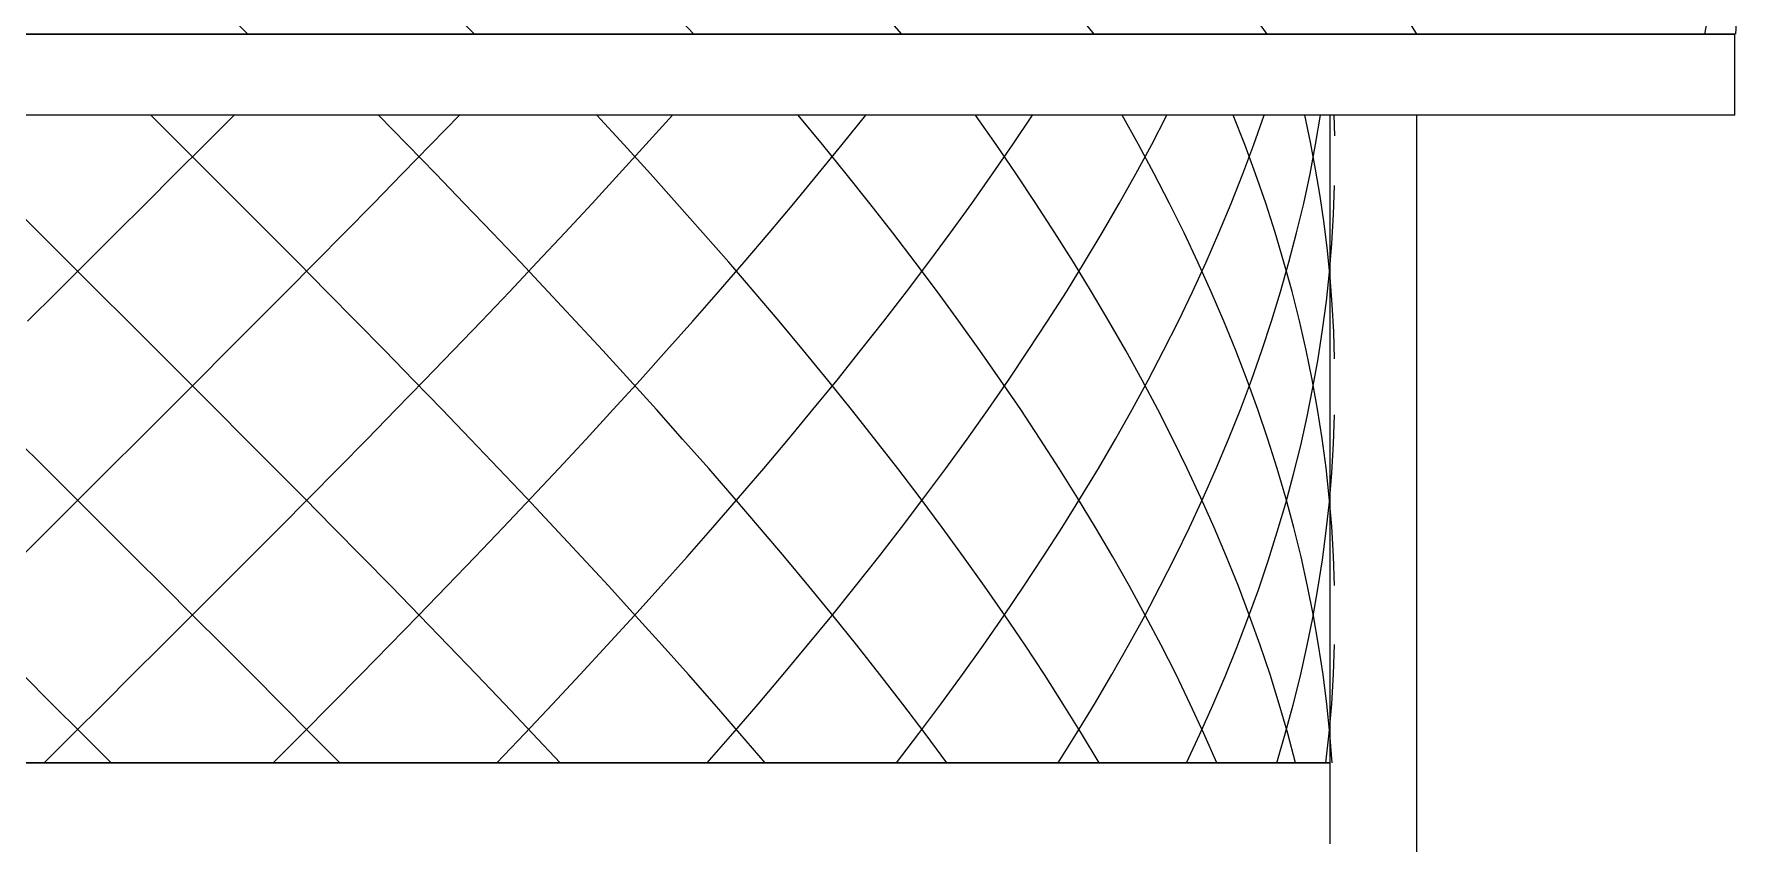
# Model space of a CAD drawing. Header units: millimetres. Extents: x -13140 to 14823, y 100 to 6213.
# Drawn here: x -10269.9 to -10059.3, y 2480 to 2580 of the extents above; entities that cross this region are included whole.
import ezdxf

# ---------------------------------------------------------------- set-up
doc = ezdxf.new("R2010")
doc.units = ezdxf.units.MM
doc.layers.add('A-GENM', color=13, linetype='Continuous', lineweight=9)
doc.layers.add('E-LITE-EQPM', color=33, linetype='Continuous', lineweight=9)

# ---------------------------------------------------------------- blocks, each defined once
blk = doc.blocks.new('Quadro Henri Matisse Papiers Decoupés X - Grande_ Moldura Preta-4391426-ELEVAÇÃO 1 SUÍTE')
at = {"layer": 'A-GENM', "color": 55}
blk.add_line((-10098.98, 2570), (-10098.98, 2124.35), dxfattribs=at)
blk = doc.blocks.new('FP_5-ELEVAÇÃO 1 SUÍTE')
at = {"layer": 'E-LITE-EQPM'}
for p, q in [((-10243.45, 2580), (-10248.33, 2584.87)), ((-10215.43, 2580), (-10220.21, 2584.87)), ((-10188.3, 2580), (-10192.89, 2584.87)), ((-10162.59, 2580), (-10166.89, 2584.87)), ((-10138.82, 2580), (-10142.75, 2584.87)), ((-10117.46, 2580), (-10120.94, 2584.87)), ((-10098.94, 2580), (-10101.91, 2584.87)), ((-10063.35, 2580), (-10062.46, 2584.6)), ((-10059.5, 2580), (-10059.26, 2584.38))]:
    blk.add_line(p, q, dxfattribs=at)
blk = doc.blocks.new('FP_6-ELEVAÇÃO 1 SUÍTE')
at = {"layer": 'E-LITE-EQPM'}
for p, q in [((-10251.79, 2566.36), (-10255.44, 2570)), ((-10248.76, 2566.36), (-10245.12, 2570)), ((-10223.74, 2566.36), (-10227.3, 2570)), ((-10220.8, 2566.36), (-10217.29, 2570)), ((-10196.97, 2566.36), (-10200.3, 2570)), ((-10194.22, 2566.36), (-10190.95, 2570)), ((-10172.41, 2566.36), (-10175.41, 2570)), ((-10169.96, 2566.36), (-10167.05, 2570)), ((-10150.95, 2566.36), (-10153.51, 2570)), ((-10148.88, 2566.36), (-10146.44, 2570)), ((-10133.35, 2566.36), (-10135.37, 2570)), ((-10131.72, 2566.36), (-10129.83, 2570)), ((-10120.22, 2566.37), (-10121.64, 2570)), ((-10119.1, 2566.36), (-10117.83, 2570)), ((-10112.09, 2566.66), (-10112.79, 2570)), ((-10111.46, 2566.36), (-10110.86, 2570)), ((-10109.65, 2490), (-10109.65, 2570)), ((-10109.09, 2567.43), (-10109.16, 2570)), ((-10252.41, 2562.73), (-10248.76, 2566.36)), ((-10248.15, 2562.73), (-10251.79, 2566.36)), ((-10224.34, 2562.73), (-10220.8, 2566.36)), ((-10220.21, 2562.73), (-10223.74, 2566.36)), ((-10197.53, 2562.73), (-10194.22, 2566.36)), ((-10193.67, 2562.73), (-10196.97, 2566.36)), ((-10172.92, 2562.73), (-10169.96, 2566.36)), ((-10169.46, 2562.73), (-10172.41, 2566.36)), ((-10151.38, 2562.73), (-10148.88, 2566.36)), ((-10148.46, 2562.73), (-10150.95, 2566.36)), ((-10133.68, 2562.73), (-10131.72, 2566.36)), ((-10131.4, 2562.73), (-10133.35, 2566.36)), ((-10120.45, 2562.73), (-10119.1, 2566.36)), ((-10118.88, 2562.74), (-10120.22, 2566.37)), ((-10112.15, 2562.73), (-10111.46, 2566.36)), ((-10111.46, 2563.31), (-10112.09, 2566.66)), ((-10110.9, 2559.97), (-10111.46, 2563.31)), ((-10256.05, 2559.09), (-10252.41, 2562.73)), ((-10244.51, 2559.09), (-10248.15, 2562.73)), ((-10227.9, 2559.09), (-10224.34, 2562.73)), ((-10216.7, 2559.09), (-10220.21, 2562.73)), ((-10200.87, 2559.09), (-10197.53, 2562.73)), ((-10190.4, 2559.09), (-10193.67, 2562.73)), ((-10175.93, 2559.09), (-10172.92, 2562.73)), ((-10166.57, 2559.09), (-10169.46, 2562.73)), ((-10153.95, 2559.09), (-10151.38, 2562.73)), ((-10146.03, 2559.09), (-10148.46, 2562.73)), ((-10135.72, 2559.09), (-10133.68, 2562.73)), ((-10129.52, 2559.09), (-10131.4, 2562.73)), ((-10121.88, 2559.09), (-10120.45, 2562.73)), ((-10117.63, 2559.11), (-10118.88, 2562.74)), ((-10112.93, 2559.09), (-10112.15, 2562.73)), ((-10109.24, 2557.72), (-10109.11, 2561.29)), ((-10269.22, 2555.45), (-10272.86, 2559.09)), ((-10259.7, 2555.45), (-10256.05, 2559.09)), ((-10240.88, 2555.45), (-10244.51, 2559.09)), ((-10231.48, 2555.45), (-10227.9, 2559.09)), ((-10213.21, 2555.45), (-10216.7, 2559.09)), ((-10204.25, 2555.45), (-10200.87, 2559.09)), ((-10187.18, 2555.45), (-10190.4, 2559.09)), ((-10178.98, 2555.45), (-10175.93, 2559.09)), ((-10163.72, 2555.45), (-10166.57, 2559.09)), ((-10156.58, 2555.45), (-10153.95, 2559.09)), ((-10143.67, 2555.45), (-10146.03, 2559.09)), ((-10137.83, 2555.45), (-10135.72, 2559.09)), ((-10127.72, 2555.45), (-10129.52, 2559.09)), ((-10123.4, 2555.45), (-10121.88, 2559.09)), ((-10116.46, 2555.48), (-10117.63, 2559.11)), ((-10113.8, 2555.45), (-10112.93, 2559.09)), ((-10110.41, 2556.63), (-10110.9, 2559.97)), ((-10110, 2553.28), (-10110.41, 2556.63)), ((-10109.45, 2554.16), (-10109.24, 2557.72)), ((-10265.58, 2551.82), (-10269.22, 2555.45)), ((-10263.35, 2551.82), (-10259.7, 2555.45)), ((-10237.27, 2551.82), (-10240.88, 2555.45)), ((-10235.07, 2551.82), (-10231.48, 2555.45)), ((-10209.75, 2551.82), (-10213.21, 2555.45)), ((-10207.66, 2551.82), (-10204.25, 2555.45)), ((-10184, 2551.82), (-10187.18, 2555.45)), ((-10182.09, 2551.82), (-10178.98, 2555.45)), ((-10160.94, 2551.82), (-10163.72, 2555.45)), ((-10159.27, 2551.82), (-10156.58, 2555.45)), ((-10141.37, 2551.82), (-10143.67, 2555.45)), ((-10140.01, 2551.82), (-10137.83, 2555.45)), ((-10126, 2551.82), (-10127.72, 2555.45)), ((-10124.99, 2551.82), (-10123.4, 2555.45)), ((-10115.37, 2551.85), (-10116.46, 2555.48)), ((-10114.75, 2551.82), (-10113.8, 2555.45)), ((-10109.67, 2549.94), (-10110, 2553.28)), ((-10109.75, 2550.6), (-10109.45, 2554.16)), ((-10267, 2548.18), (-10263.35, 2551.82)), ((-10261.93, 2548.18), (-10265.58, 2551.82)), ((-10238.68, 2548.18), (-10235.07, 2551.82)), ((-10233.66, 2548.18), (-10237.27, 2551.82)), ((-10211.1, 2548.18), (-10207.66, 2551.82)), ((-10206.32, 2548.18), (-10209.75, 2551.82)), ((-10185.24, 2548.18), (-10182.09, 2551.82)), ((-10180.87, 2548.18), (-10184, 2551.82)), ((-10162.02, 2548.18), (-10159.27, 2551.82)), ((-10158.21, 2548.18), (-10160.94, 2551.82)), ((-10142.26, 2548.18), (-10140.01, 2551.82)), ((-10139.15, 2548.18), (-10141.37, 2551.82)), ((-10126.66, 2548.18), (-10124.99, 2551.82)), ((-10124.36, 2548.18), (-10126, 2551.82)), ((-10115.78, 2548.18), (-10114.75, 2551.82)), ((-10114.37, 2548.22), (-10115.37, 2551.85)), ((-10110.13, 2547.03), (-10109.75, 2550.6)), ((-10270.65, 2544.55), (-10267, 2548.18)), ((-10258.28, 2544.55), (-10261.93, 2548.18)), ((-10242.3, 2544.55), (-10238.68, 2548.18)), ((-10230.08, 2544.55), (-10233.66, 2548.18)), ((-10214.57, 2544.55), (-10211.1, 2548.18)), ((-10202.92, 2544.55), (-10206.32, 2548.18)), ((-10188.44, 2544.55), (-10185.24, 2548.18)), ((-10177.78, 2544.55), (-10180.87, 2548.18)), ((-10164.83, 2544.55), (-10162.02, 2548.18)), ((-10155.54, 2544.55), (-10158.21, 2548.18)), ((-10144.58, 2544.55), (-10142.26, 2548.18)), ((-10137, 2544.55), (-10139.15, 2548.18)), ((-10128.42, 2544.55), (-10126.66, 2548.18)), ((-10122.8, 2544.55), (-10124.36, 2548.18)), ((-10116.9, 2544.55), (-10115.78, 2548.18)), ((-10113.46, 2544.59), (-10114.37, 2548.22)), ((-10109.41, 2546.6), (-10109.67, 2549.94)), ((-10110.6, 2543.47), (-10110.13, 2547.03)), ((-10109.22, 2543.25), (-10109.41, 2546.6)), ((-10254.63, 2540.91), (-10258.28, 2544.55)), ((-10245.93, 2540.91), (-10242.3, 2544.55)), ((-10226.51, 2540.91), (-10230.08, 2544.55)), ((-10218.07, 2540.91), (-10214.57, 2544.55)), ((-10199.56, 2540.91), (-10202.92, 2544.55)), ((-10191.67, 2540.91), (-10188.44, 2544.55)), ((-10174.74, 2540.91), (-10177.78, 2544.55)), ((-10167.69, 2540.91), (-10164.83, 2544.55)), ((-10152.94, 2540.91), (-10155.54, 2544.55)), ((-10146.97, 2540.91), (-10144.58, 2544.55)), ((-10134.91, 2540.91), (-10137, 2544.55)), ((-10130.24, 2540.91), (-10128.42, 2544.55)), ((-10121.31, 2540.91), (-10122.8, 2544.55)), ((-10118.1, 2540.91), (-10116.9, 2544.55)), ((-10112.63, 2540.96), (-10113.46, 2544.59)), ((-10111.15, 2539.9), (-10110.6, 2543.47)), ((-10109.11, 2539.91), (-10109.22, 2543.25)), ((-10250.98, 2537.27), (-10254.63, 2540.91)), ((-10249.57, 2537.27), (-10245.93, 2540.91)), ((-10222.96, 2537.27), (-10226.51, 2540.91)), ((-10221.59, 2537.27), (-10218.07, 2540.91)), ((-10196.23, 2537.27), (-10199.56, 2540.91)), ((-10194.95, 2537.27), (-10191.67, 2540.91)), ((-10171.75, 2537.27), (-10174.74, 2540.91)), ((-10170.61, 2537.27), (-10167.69, 2540.91)), ((-10150.39, 2537.27), (-10152.94, 2540.91)), ((-10149.43, 2537.27), (-10146.97, 2540.91)), ((-10132.91, 2537.27), (-10134.91, 2540.91)), ((-10132.15, 2537.27), (-10130.24, 2540.91)), ((-10119.91, 2537.27), (-10121.31, 2540.91)), ((-10119.39, 2537.27), (-10118.1, 2540.91)), ((-10111.88, 2537.33), (-10112.63, 2540.96)), ((-10111.78, 2536.34), (-10111.15, 2539.9)), ((-10253.21, 2533.64), (-10249.57, 2537.27)), ((-10247.34, 2533.64), (-10250.98, 2537.27)), ((-10225.13, 2533.64), (-10221.59, 2537.27)), ((-10219.43, 2533.64), (-10222.96, 2537.27)), ((-10198.27, 2533.64), (-10194.95, 2537.27)), ((-10192.94, 2533.64), (-10196.23, 2537.27)), ((-10173.58, 2533.64), (-10170.61, 2537.27)), ((-10168.82, 2533.64), (-10171.75, 2537.27)), ((-10151.94, 2533.64), (-10149.43, 2537.27)), ((-10147.91, 2533.64), (-10150.39, 2537.27)), ((-10134.13, 2533.64), (-10132.15, 2537.27)), ((-10130.97, 2533.64), (-10132.91, 2537.27)), ((-10120.76, 2533.64), (-10119.39, 2537.27)), ((-10118.59, 2533.64), (-10119.91, 2537.27)), ((-10112.5, 2532.77), (-10111.78, 2536.34)), ((-10111.22, 2533.7), (-10111.88, 2537.33)), ((-10256.86, 2530), (-10253.21, 2533.64)), ((-10243.71, 2530), (-10247.34, 2533.64)), ((-10228.69, 2530), (-10225.13, 2533.64)), ((-10215.92, 2530), (-10219.43, 2533.64)), ((-10201.62, 2530), (-10198.27, 2533.64)), ((-10189.69, 2530), (-10192.94, 2533.64)), ((-10176.6, 2530), (-10173.58, 2533.64)), ((-10165.93, 2530), (-10168.82, 2533.64)), ((-10154.53, 2530), (-10151.94, 2533.64)), ((-10145.5, 2530), (-10147.91, 2533.64)), ((-10136.18, 2530), (-10134.13, 2533.64)), ((-10129.11, 2530), (-10130.97, 2533.64)), ((-10122.21, 2530), (-10120.76, 2533.64)), ((-10117.36, 2530), (-10118.59, 2533.64)), ((-10110.65, 2530.07), (-10111.22, 2533.7)), ((-10113.3, 2529.21), (-10112.5, 2532.77)), ((-10109.24, 2529.4), (-10109.11, 2532.99)), ((-10268.41, 2526.36), (-10272.06, 2530)), ((-10260.51, 2526.36), (-10256.86, 2530)), ((-10240.08, 2526.36), (-10243.71, 2530)), ((-10232.27, 2526.36), (-10228.69, 2530)), ((-10212.44, 2526.36), (-10215.92, 2530)), ((-10205, 2526.36), (-10201.62, 2530)), ((-10186.47, 2526.36), (-10189.69, 2530)), ((-10179.67, 2526.36), (-10176.6, 2530)), ((-10163.1, 2526.36), (-10165.93, 2530)), ((-10157.17, 2526.36), (-10154.53, 2530)), ((-10143.15, 2526.36), (-10145.5, 2530)), ((-10138.31, 2526.36), (-10136.18, 2530)), ((-10127.33, 2526.36), (-10129.11, 2530)), ((-10123.74, 2526.36), (-10122.21, 2530)), ((-10116.2, 2526.36), (-10117.36, 2530)), ((-10114.18, 2525.64), (-10113.3, 2529.21)), ((-10110.17, 2526.44), (-10110.65, 2530.07)), ((-10109.45, 2525.82), (-10109.24, 2529.4)), ((-10264.77, 2522.73), (-10268.41, 2526.36)), ((-10264.16, 2522.73), (-10260.51, 2526.36)), ((-10236.47, 2522.73), (-10240.08, 2526.36)), ((-10235.87, 2522.73), (-10232.27, 2526.36)), ((-10208.99, 2522.73), (-10212.44, 2526.36)), ((-10208.42, 2522.73), (-10205, 2526.36)), ((-10183.31, 2522.73), (-10186.47, 2526.36)), ((-10182.79, 2522.73), (-10179.67, 2526.36)), ((-10160.33, 2522.73), (-10163.1, 2526.36)), ((-10159.88, 2522.73), (-10157.17, 2526.36)), ((-10140.87, 2522.73), (-10143.15, 2526.36)), ((-10140.5, 2522.73), (-10138.31, 2526.36)), ((-10125.63, 2522.73), (-10127.33, 2526.36)), ((-10125.36, 2522.73), (-10123.74, 2526.36)), ((-10115.14, 2522.73), (-10116.2, 2526.36)), ((-10115.15, 2522.08), (-10114.18, 2525.64)), ((-10109.77, 2522.81), (-10110.17, 2526.44)), ((-10109.76, 2522.24), (-10109.45, 2525.82)), ((-10267.81, 2519.09), (-10264.16, 2522.73)), ((-10261.12, 2519.09), (-10264.77, 2522.73)), ((-10239.48, 2519.09), (-10235.87, 2522.73)), ((-10232.87, 2519.09), (-10236.47, 2522.73)), ((-10211.87, 2519.09), (-10208.42, 2522.73)), ((-10205.57, 2519.09), (-10208.99, 2522.73)), ((-10185.95, 2519.09), (-10182.79, 2522.73)), ((-10180.18, 2519.09), (-10183.31, 2522.73)), ((-10162.64, 2519.09), (-10159.88, 2522.73)), ((-10157.62, 2519.09), (-10160.33, 2522.73)), ((-10142.77, 2519.09), (-10140.5, 2522.73)), ((-10138.67, 2519.09), (-10140.87, 2522.73)), ((-10127.05, 2519.09), (-10125.36, 2522.73)), ((-10124, 2519.09), (-10125.63, 2522.73)), ((-10116.2, 2518.52), (-10115.15, 2522.08)), ((-10114.15, 2519.09), (-10115.14, 2522.73)), ((-10110.14, 2518.66), (-10109.76, 2522.24)), ((-10109.47, 2519.18), (-10109.77, 2522.81)), ((-10271.45, 2515.45), (-10267.81, 2519.09)), ((-10257.47, 2515.45), (-10261.12, 2519.09)), ((-10243.1, 2515.45), (-10239.48, 2519.09)), ((-10229.28, 2515.45), (-10232.87, 2519.09)), ((-10215.34, 2515.45), (-10211.87, 2519.09)), ((-10202.18, 2515.45), (-10205.57, 2519.09)), ((-10189.15, 2515.45), (-10185.95, 2519.09)), ((-10177.1, 2515.45), (-10180.18, 2519.09)), ((-10165.46, 2515.45), (-10162.64, 2519.09)), ((-10154.96, 2515.45), (-10157.62, 2519.09)), ((-10145.11, 2515.45), (-10142.77, 2519.09)), ((-10136.53, 2515.45), (-10138.67, 2519.09)), ((-10128.81, 2515.45), (-10127.05, 2519.09)), ((-10122.46, 2515.45), (-10124, 2519.09)), ((-10113.26, 2515.45), (-10114.15, 2519.09)), ((-10110.61, 2515.08), (-10110.14, 2518.66)), ((-10109.24, 2515.54), (-10109.47, 2519.18)), ((-10117.32, 2514.95), (-10116.2, 2518.52)), ((-10253.82, 2511.82), (-10257.47, 2515.45)), ((-10246.74, 2511.82), (-10243.1, 2515.45)), ((-10225.72, 2511.82), (-10229.28, 2515.45)), ((-10218.84, 2511.82), (-10215.34, 2515.45)), ((-10198.82, 2511.82), (-10202.18, 2515.45)), ((-10192.4, 2511.82), (-10189.15, 2515.45)), ((-10174.08, 2511.82), (-10177.1, 2515.45)), ((-10168.34, 2511.82), (-10165.46, 2515.45)), ((-10152.37, 2511.82), (-10154.96, 2515.45)), ((-10147.51, 2511.82), (-10145.11, 2515.45)), ((-10134.46, 2511.82), (-10136.53, 2515.45)), ((-10130.66, 2511.82), (-10128.81, 2515.45)), ((-10121, 2511.82), (-10122.46, 2515.45)), ((-10118.53, 2511.39), (-10117.32, 2514.95)), ((-10112.44, 2511.82), (-10113.26, 2515.45)), ((-10111.17, 2511.49), (-10110.61, 2515.08)), ((-10109.11, 2511.91), (-10109.24, 2515.54)), ((-10250.17, 2508.18), (-10253.82, 2511.82)), ((-10250.38, 2508.18), (-10246.74, 2511.82)), ((-10222.17, 2508.18), (-10225.72, 2511.82)), ((-10222.37, 2508.18), (-10218.84, 2511.82)), ((-10195.5, 2508.18), (-10198.82, 2511.82)), ((-10195.68, 2508.18), (-10192.4, 2511.82)), ((-10171.1, 2508.18), (-10174.08, 2511.82)), ((-10171.26, 2508.18), (-10168.34, 2511.82)), ((-10149.84, 2508.18), (-10152.37, 2511.82)), ((-10149.98, 2508.18), (-10147.51, 2511.82)), ((-10132.47, 2508.18), (-10134.46, 2511.82)), ((-10132.58, 2508.18), (-10130.66, 2511.82)), ((-10119.61, 2508.18), (-10121, 2511.82)), ((-10119.82, 2507.82), (-10118.53, 2511.39)), ((-10111.72, 2508.18), (-10112.44, 2511.82)), ((-10111.81, 2507.91), (-10111.17, 2511.49)), ((-10254.02, 2504.55), (-10250.38, 2508.18)), ((-10246.53, 2504.55), (-10250.17, 2508.18)), ((-10225.92, 2504.55), (-10222.37, 2508.18)), ((-10218.65, 2504.55), (-10222.17, 2508.18)), ((-10199.01, 2504.55), (-10195.68, 2508.18)), ((-10192.21, 2504.55), (-10195.5, 2508.18)), ((-10174.25, 2504.55), (-10171.26, 2508.18)), ((-10168.17, 2504.55), (-10171.1, 2508.18)), ((-10152.51, 2504.55), (-10149.98, 2508.18)), ((-10147.37, 2504.55), (-10149.84, 2508.18)), ((-10134.58, 2504.55), (-10132.58, 2508.18)), ((-10130.55, 2504.55), (-10132.47, 2508.18)), ((-10118.31, 2504.55), (-10119.61, 2508.18)), ((-10111.08, 2504.55), (-10111.72, 2508.18)), ((-10121.19, 2504.26), (-10119.82, 2507.82)), ((-10112.53, 2504.33), (-10111.81, 2507.91)), ((-10257.67, 2500.91), (-10254.02, 2504.55)), ((-10242.9, 2500.91), (-10246.53, 2504.55)), ((-10229.48, 2500.91), (-10225.92, 2504.55)), ((-10215.15, 2500.91), (-10218.65, 2504.55)), ((-10202.37, 2500.91), (-10199.01, 2504.55)), ((-10188.97, 2500.91), (-10192.21, 2504.55)), ((-10177.28, 2500.91), (-10174.25, 2504.55)), ((-10165.3, 2500.91), (-10168.17, 2504.55)), ((-10155.11, 2500.91), (-10152.51, 2504.55)), ((-10144.97, 2500.91), (-10147.37, 2504.55)), ((-10136.65, 2500.91), (-10134.58, 2504.55)), ((-10128.71, 2500.91), (-10130.55, 2504.55)), ((-10122.63, 2500.69), (-10121.19, 2504.26)), ((-10117.09, 2500.91), (-10118.31, 2504.55)), ((-10113.34, 2500.75), (-10112.53, 2504.33)), ((-10110.53, 2500.91), (-10111.08, 2504.55)), ((-10109.25, 2500.97), (-10109.11, 2504.63)), ((-10267.61, 2497.27), (-10271.25, 2500.91)), ((-10261.32, 2497.27), (-10257.67, 2500.91)), ((-10239.28, 2497.27), (-10242.9, 2500.91)), ((-10233.07, 2497.27), (-10229.48, 2500.91)), ((-10211.67, 2497.27), (-10215.15, 2500.91)), ((-10205.76, 2497.27), (-10202.37, 2500.91)), ((-10185.77, 2497.27), (-10188.97, 2500.91)), ((-10180.36, 2497.27), (-10177.28, 2500.91)), ((-10162.48, 2497.27), (-10165.3, 2500.91)), ((-10157.77, 2497.27), (-10155.11, 2500.91)), ((-10142.64, 2497.27), (-10144.97, 2500.91)), ((-10138.79, 2497.27), (-10136.65, 2500.91)), ((-10126.95, 2497.27), (-10128.71, 2500.91)), ((-10124.16, 2497.13), (-10122.63, 2500.69)), ((-10115.96, 2497.27), (-10117.09, 2500.91)), ((-10114.23, 2497.16), (-10113.34, 2500.75)), ((-10110.07, 2497.27), (-10110.53, 2500.91)), ((-10109.47, 2497.31), (-10109.25, 2500.97)), ((-10263.96, 2493.64), (-10267.61, 2497.27)), ((-10264.97, 2493.64), (-10261.32, 2497.27)), ((-10235.67, 2493.64), (-10239.28, 2497.27)), ((-10236.67, 2493.64), (-10233.07, 2497.27)), ((-10208.23, 2493.64), (-10211.67, 2497.27)), ((-10209.18, 2493.64), (-10205.76, 2497.27)), ((-10182.61, 2493.64), (-10185.77, 2497.27)), ((-10183.48, 2493.64), (-10180.36, 2497.27)), ((-10159.72, 2493.64), (-10162.48, 2497.27)), ((-10160.48, 2493.64), (-10157.77, 2497.27)), ((-10140.38, 2493.64), (-10142.64, 2497.27)), ((-10141, 2493.64), (-10138.79, 2497.27)), ((-10125.26, 2493.64), (-10126.95, 2497.27)), ((-10125.76, 2493.56), (-10124.16, 2497.13)), ((-10114.91, 2493.64), (-10115.96, 2497.27)), ((-10115.21, 2493.58), (-10114.23, 2497.16)), ((-10109.69, 2493.64), (-10110.07, 2497.27)), ((-10109.78, 2493.66), (-10109.47, 2497.31)), ((-10268.62, 2490), (-10264.97, 2493.64)), ((-10260.31, 2490), (-10263.96, 2493.64)), ((-10240.28, 2490), (-10236.67, 2493.64)), ((-10232.07, 2490), (-10235.67, 2493.64)), ((-10212.64, 2490), (-10209.18, 2493.64)), ((-10204.81, 2490), (-10208.23, 2493.64)), ((-10186.65, 2490), (-10183.48, 2493.64)), ((-10179.5, 2490), (-10182.61, 2493.64)), ((-10163.26, 2490), (-10160.48, 2493.64)), ((-10157.02, 2490), (-10159.72, 2493.64)), ((-10143.28, 2490), (-10141, 2493.64)), ((-10138.19, 2490), (-10140.38, 2493.64)), ((-10127.43, 2490), (-10125.76, 2493.56)), ((-10123.66, 2490), (-10125.26, 2493.64)), ((-10116.27, 2490), (-10115.21, 2493.58)), ((-10113.95, 2490), (-10114.91, 2493.64)), ((-10110.19, 2490), (-10109.78, 2493.66)), ((-10109.4, 2490), (-10109.69, 2493.64))]:
    blk.add_line(p, q, dxfattribs=at)
blk = doc.blocks.new('PENDENTE ITACARÉ - PENDENTE ITACARÉ-4645809-ELEVAÇÃO 1 SUÍTE')
at = {"layer": 'E-LITE-EQPM'}
for p, q in [((-10059.65, 2580), (-10459.65, 2580)), ((-10459.65, 2580), (-10059.65, 2580)), ((-10059.65, 2570), (-10059.65, 2580)), ((-10059.65, 2570), (-10459.65, 2570)), ((-10109.65, 2490), (-10409.65, 2490)), ((-10409.65, 2490), (-10109.65, 2490)), ((-10109.65, 2480), (-10109.65, 2490))]:
    blk.add_line(p, q, dxfattribs=at)
for name in ['FP_5-ELEVAÇÃO 1 SUÍTE', 'FP_6-ELEVAÇÃO 1 SUÍTE']:
    blk.add_blockref(name, (0, 0), dxfattribs=at)

msp = doc.modelspace()

# ---------------------------------------------------------------- block references
at = {"layer": 'A-GENM', "color": 55}
msp.add_blockref('Quadro Henri Matisse Papiers Decoupés X - Grande_ Moldura Preta-4391426-ELEVAÇÃO 1 SUÍTE', (0, 0), dxfattribs=at)
at = {"layer": 'E-LITE-EQPM'}
msp.add_blockref('PENDENTE ITACARÉ - PENDENTE ITACARÉ-4645809-ELEVAÇÃO 1 SUÍTE', (0, 0), dxfattribs=at)

doc.saveas('drawing.dxf')
